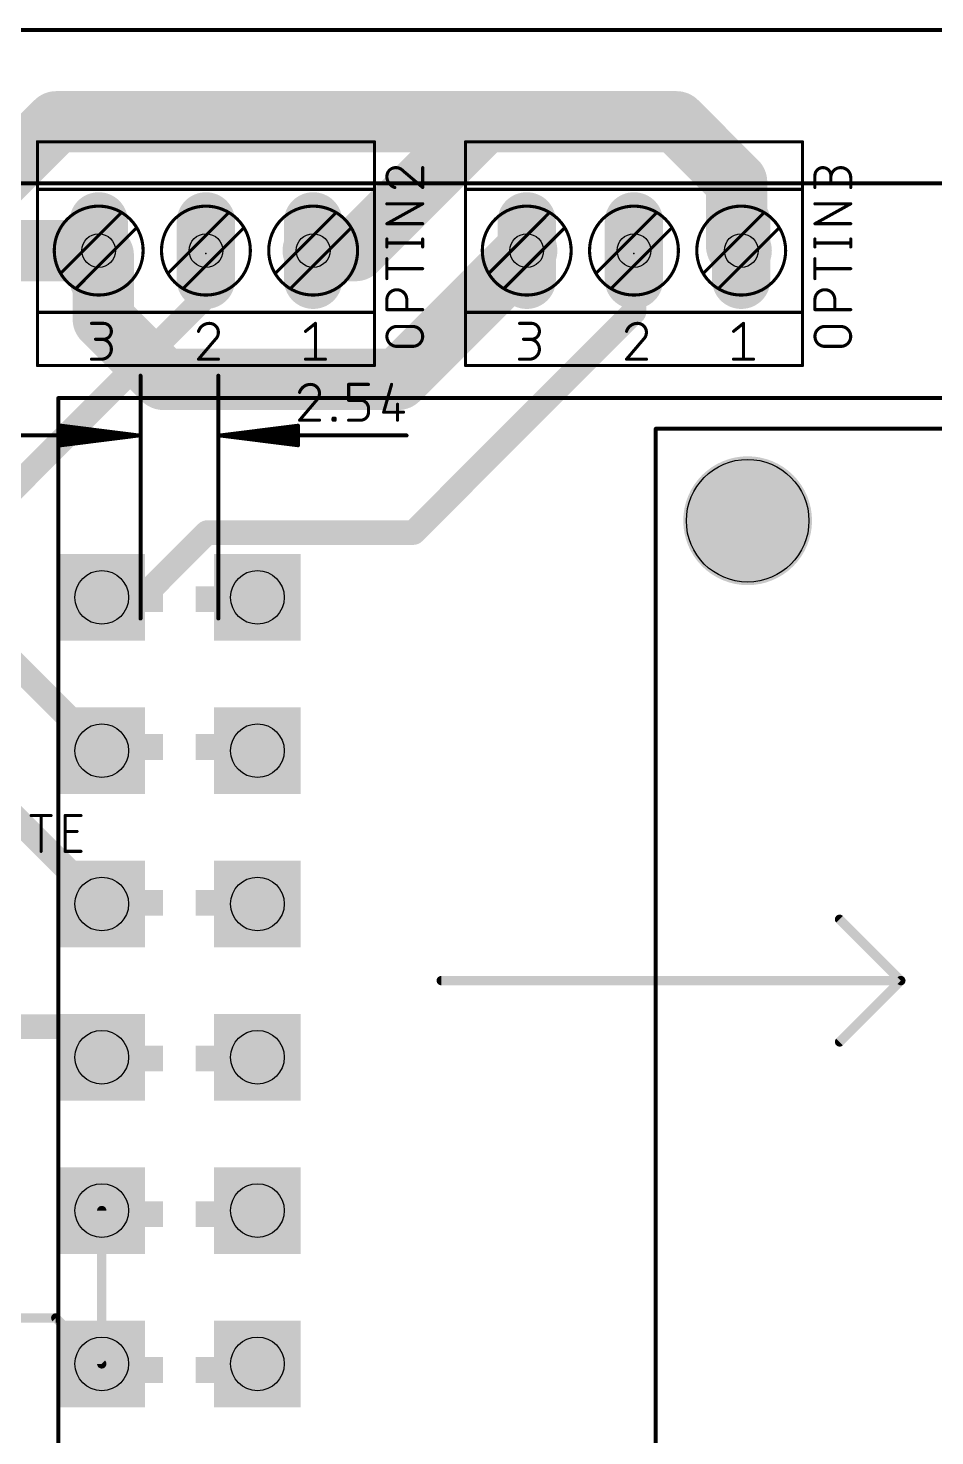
# Model space of a CAD drawing. Extents: x -13 to 157, y -166 to 8.
# Drawn here: x 14.52 to 44.11, y -45.85 to 0.07 of the extents above; entities that cross this region are included whole.
import ezdxf

# ---------------------------------------------------------------- set-up
doc = ezdxf.new("R2010")
doc.units = 0
for name, color, linetype in [('1', 12, 'CONTINUOUS'), ('16', 132, 'CONTINUOUS'), ('17', 110, 'CONTINUOUS'), ('20', 31, 'CONTINUOUS'), ('21', 253, 'CONTINUOUS'), ('23', 53, 'CONTINUOUS'), ('25', 253, 'CONTINUOUS'), ('29', 253, 'CONTINUOUS'), ('30', 253, 'CONTINUOUS'), ('32', 253, 'CONTINUOUS'), ('44', 253, 'CONTINUOUS'), ('51', 253, 'CONTINUOUS')]:
    doc.layers.add(name, color=color, linetype=linetype)

# ---------------------------------------------------------------- blocks, each defined once
blk = doc.blocks.new('LONGP100')
at = {"const_width": 1}
blk.add_lwpolyline([(-0.5, 0), (0.5, 0)], dxfattribs=at)
at = {"const_width": 0.5}
for points in [[(-0.5, 0.25, 1), (-0.5, -0.25)], [(0.5, -0.25, 1), (0.5, 0.25)]]:
    blk.add_lwpolyline(points, format="xyb", dxfattribs=at)
blk = doc.blocks.new('SQUAREP')
blk.add_solid([(-0.5, -0.5), (0.5, -0.5), (-0.5, 0.5), (0.5, 0.5)])
blk = doc.blocks.new('RECT')
blk.add_solid([(-0.5, -0.5), (0.5, -0.5), (-0.5, 0.5), (0.5, 0.5)])

msp = doc.modelspace()

# ---------------------------------------------------------------- linework, layer by layer
at = {"layer": '1'}
for points, const_width in [([(11.7953, -7.1898), (16.82, -7.1898)], 2), ([(16.82, -7.1898), (16.97, -7.3398)], 2), ([(16.97, -7.3398), (16.97, -9.4274)], 2), ([(26.59, -11.3898), (30.79, -7.1898)], 2), ([(34.29, -7.1898), (34.29, -9.1898)], 0.8), ([(16.97, -9.4274), (18.9324, -11.3898)], 2), ([(34.29, -9.1898), (27.0923, -16.3875)], 0.8), ([(18.9324, -11.3898), (26.59, -11.3898)], 2), ([(20.3561, -16.3875), (18.2436, -18.5)], 0.8), ([(27.0923, -16.3875), (20.3561, -16.3875)], 0.8), ([(18.2436, -18.5), (16.92, -18.5)], 0.8), ([(16.92, -28.5), (12.39, -23.97)], 0.8), ([(15.92, -32.5), (8.9798, -32.5)], 0.8), ([(15.92, -32.5), (16.92, -33.5)], 0.8), ([(16.92, -43.5), (16.92, -38.5)], 0.3048), ([(4, -42), (15.42, -42)], 0.3048), ([(15.42, -42), (16.92, -43.5)], 0.3048)]:
    msp.add_lwpolyline(points, dxfattribs=dict(at, const_width=const_width))
for points, const_width in [([(17.1736, -6.8362, 1), (16.4664, -7.5434)], 1), ([(17.47, -7.3398, 1), (16.47, -7.3398)], 1), ([(16.82, -7.6898, 1), (16.82, -6.6898)], 1), ([(31.1436, -7.5434, 1), (30.4364, -6.8362)], 1), ([(16.6164, -7.6934, 1), (17.3236, -6.9862)], 1), ([(34.49, -7.1898, 1), (34.09, -7.1898)], 0.4), ([(17.3236, -9.0739, 1), (16.6164, -9.781)], 1), ([(16.47, -9.4274, 1), (17.47, -9.4274)], 1), ([(34.09, -9.1898, 1), (34.49, -9.1898)], 0.4), ([(34.4314, -9.3312, 1), (34.1486, -9.0484)], 0.4), ([(18.9324, -10.8898, 1), (18.9324, -11.8898)], 1), ([(18.5788, -11.7434, 1), (19.2859, -11.0362)], 1), ([(26.2364, -11.0362, 1), (26.9436, -11.7434)], 1), ([(26.59, -11.8898, 1), (26.59, -10.8898)], 1), ([(20.3561, -16.1875, 1), (20.3561, -16.5875)], 0.4), ([(20.4976, -16.5289, 1), (20.2147, -16.2461)], 0.4), ([(26.9509, -16.2461, 1), (27.2337, -16.5289)], 0.4), ([(27.0923, -16.5875, 1), (27.0923, -16.1875)], 0.4), ([(16.92, -18.3, 1), (16.92, -18.7)], 0.4), ([(18.1022, -18.3586, 1), (18.3851, -18.6414)], 0.4), ([(18.2436, -18.7, 1), (18.2436, -18.3)], 0.4), ([(16.7786, -28.6414, 1), (17.0614, -28.3586)], 0.4), ([(16.0614, -32.3586, 1), (15.7786, -32.6414)], 0.4), ([(15.92, -32.7, 1), (15.92, -32.3)], 0.4), ([(16.7786, -33.6414, 1), (17.0614, -33.3586)], 0.4), ([(16.9962, -38.5, 1), (16.8438, -38.5)], 0.1524), ([(15.4739, -41.9461, 1), (15.3661, -42.0539)], 0.1524), ([(15.42, -42.0762, 1), (15.42, -41.9238)], 0.1524), ([(16.8438, -43.5, 1), (16.9962, -43.5)], 0.1524), ([(16.8661, -43.5539, 1), (16.9739, -43.4461)], 0.1524)]:
    msp.add_lwpolyline(points, format="xyb", dxfattribs=dict(at, const_width=const_width))
at = {"layer": '16'}
for points, const_width in [([(15.4324, -2.9898), (13.47, -4.9522)], 2), ([(29.4024, -2.9898), (15.4324, -2.9898)], 2), ([(29.4024, -2.9898), (25.2024, -7.1898)], 2), ([(35.6776, -2.9898), (29.4024, -2.9898)], 2), ([(37.64, -4.9522), (35.6776, -2.9898)], 2), ([(37.64, -7.0398), (37.64, -4.9522)], 2), ([(25.2024, -7.1898), (23.82, -7.1898)], 2), ([(37.79, -7.1898), (37.64, -7.0398)], 2), ([(20.32, -7.1898), (20.32, -8.68)], 0.8), ([(20.32, -8.68), (14, -15)], 0.8), ([(14, -20.58), (16.92, -23.5)], 0.8)]:
    msp.add_lwpolyline(points, dxfattribs=dict(at, const_width=const_width))
for points, const_width in [([(15.4324, -2.4898, 1), (15.4324, -3.4898)], 1), ([(15.7859, -3.3434, 1), (15.0788, -2.6362)], 1), ([(29.4024, -2.4898, 1), (29.4024, -3.4898)], 1), ([(29.7559, -3.3434, 1), (29.0488, -2.6362)], 1), ([(29.4024, -3.4898, 1), (29.4024, -2.4898)], 1), ([(36.0312, -2.6362, 1), (35.3241, -3.3434)], 1), ([(35.6776, -3.4898, 1), (35.6776, -2.4898)], 1), ([(38.14, -4.9522, 1), (37.14, -4.9522)], 1), ([(37.2864, -5.3057, 1), (37.9936, -4.5986)], 1), ([(23.82, -6.6898, 1), (23.82, -7.6898)], 1), ([(24.8488, -6.8362, 1), (25.5559, -7.5434)], 1), ([(25.2024, -7.6898, 1), (25.2024, -6.6898)], 1), ([(37.9936, -6.6862, 1), (37.2864, -7.3934)], 1), ([(37.4364, -7.5434, 1), (38.1436, -6.8362)], 1), ([(20.52, -7.1898, 1), (20.12, -7.1898)], 0.4), ([(37.14, -7.0398, 1), (38.14, -7.0398)], 1), ([(20.12, -8.68, 1), (20.52, -8.68)], 0.4), ([(20.4614, -8.8214, 1), (20.1786, -8.5386)], 0.4), ([(16.7786, -23.6414, 1), (17.0614, -23.3586)], 0.4)]:
    msp.add_lwpolyline(points, format="xyb", dxfattribs=dict(at, const_width=const_width))
at = {"layer": '20'}
msp.add_line((132, 0), (0, 0), dxfattribs=at)
msp.add_circle((38, -16), 2, dxfattribs=at)
at = {"layer": '21'}
for points, const_width in [([(25.82, -3.6398), (14.82, -3.6398)], 0.1016), ([(14.82, -3.9398), (14.82, -3.6398)], 0.1016), ([(25.82, -3.9398), (25.82, -3.6398)], 0.1016), ([(39.79, -3.6398), (28.79, -3.6398)], 0.1016), ([(28.79, -3.9398), (28.79, -3.6398)], 0.1016), ([(39.79, -3.9398), (39.79, -3.6398)], 0.1016), ([(14.82, -4.3788), (14.82, -3.9398)], 0.1016), ([(25.82, -4.3788), (25.82, -3.9398)], 0.1016), ([(28.79, -4.3788), (28.79, -3.9398)], 0.1016), ([(39.79, -4.3788), (39.79, -3.9398)], 0.1016), ([(14.82, -5.1905), (14.82, -4.3788)], 0.1016), ([(25.82, -5.1905), (25.82, -4.3788)], 0.1016), ([(28.79, -5.1905), (28.79, -4.3788)], 0.1016), ([(39.79, -5.1905), (39.79, -4.3788)], 0.1016), ([(14.82, -5.1905), (25.82, -5.1905)], 0.1016), ([(14.82, -5.6735), (14.82, -5.1905)], 0.1016), ([(25.82, -5.6735), (25.82, -5.1905)], 0.1016), ([(28.79, -5.1905), (39.79, -5.1905)], 0.1016), ([(28.79, -5.6735), (28.79, -5.1905)], 0.1016), ([(39.79, -5.6735), (39.79, -5.1905)], 0.1016), ([(14.82, -5.6735), (14.82, -8.7265)], 0.1016), ([(25.82, -5.6735), (25.82, -8.7265)], 0.1016), ([(28.79, -5.6735), (28.79, -8.7265)], 0.1016), ([(39.79, -5.6735), (39.79, -8.7265)], 0.1016), ([(15.614, -7.9008), (15.62, -7.8948)], 0.1016), ([(19.114, -7.9008), (19.12, -7.8948)], 0.1016), ([(22.614, -7.9008), (22.62, -7.8948)], 0.1016), ([(29.584, -7.9008), (29.59, -7.8948)], 0.1016), ([(33.084, -7.9008), (33.09, -7.8948)], 0.1016), ([(36.584, -7.9008), (36.59, -7.8948)], 0.1016), ([(14.82, -8.7265), (14.82, -9.2021)], 0.1016), ([(25.82, -9.2021), (25.82, -8.7265)], 0.1016), ([(28.79, -8.7265), (28.79, -9.2021)], 0.1016), ([(39.79, -9.2021), (39.79, -8.7265)], 0.1016), ([(25.82, -9.2021), (14.82, -9.2021)], 0.1016), ([(14.82, -10.9398), (14.82, -9.2021)], 0.1016), ([(25.82, -10.9398), (25.82, -9.2021)], 0.1016), ([(39.79, -9.2021), (28.79, -9.2021)], 0.1016), ([(28.79, -10.9398), (28.79, -9.2021)], 0.1016), ([(39.79, -10.9398), (39.79, -9.2021)], 0.1016), ([(16.5851, -9.5631), (16.9746, -9.5631)], 0.1016), ([(23.5701, -9.8227), (23.8946, -9.5631)], 0.1016), ([(23.8946, -9.5631), (23.8946, -10.7315)], 0.1016), ([(30.5551, -9.5631), (30.9446, -9.5631)], 0.1016), ([(37.5401, -9.8227), (37.8646, -9.5631)], 0.1016), ([(37.8646, -9.5631), (37.8646, -10.7315)], 0.1016), ([(16.9746, -10.0824), (16.7149, -10.0824)], 0.1016), ([(20.6293, -10.0824), (20.0776, -10.7315)], 0.1016), ([(30.9446, -10.0824), (30.6849, -10.0824)], 0.1016), ([(34.5993, -10.0824), (34.0476, -10.7315)], 0.1016), ([(25.82, -10.9398), (14.82, -10.9398)], 0.1016), ([(16.5851, -10.7315), (16.9096, -10.7315)], 0.1016), ([(20.0776, -10.7315), (20.7267, -10.7315)], 0.1016), ([(23.5701, -10.7315), (24.2192, -10.7315)], 0.1016), ([(39.79, -10.9398), (28.79, -10.9398)], 0.1016), ([(30.5551, -10.7315), (30.8796, -10.7315)], 0.1016), ([(34.0476, -10.7315), (34.6967, -10.7315)], 0.1016), ([(37.5401, -10.7315), (38.1892, -10.7315)], 0.1016), ([(18.186, -19.189), (18.186, -11.27)], 0.13), ([(20.726, -19.189), (20.726, -11.27)], 0.13), ([(15.5, -12), (15.5, -52.032)], 0.127), ([(15.5, -12), (91.5, -12)], 0.127), ([(24.977, -12.0726), (24.977, -11.5533)], 0.1016), ([(24.977, -11.5533), (25.6261, -11.5533)], 0.1016), ([(26.3796, -11.5533), (26.12, -12.4621)], 0.1016), ([(23.9285, -12.0726), (23.3768, -12.7217)], 0.1016), ([(25.3665, -12.0726), (24.977, -12.0726)], 0.1016), ([(25.6261, -12.4621), (25.6261, -12.3322)], 0.1016), ([(26.5744, -12.2024), (26.5744, -12.7217)], 0.1016), ([(18.121, -13.22), (15.586, -12.9008)], 0.13), ([(15.586, -12.9008), (15.586, -13.5392)], 0.13), ([(20.791, -13.22), (23.326, -12.9008)], 0.13), ([(23.326, -12.9008), (23.326, -13.5392)], 0.13), ([(23.3768, -12.7217), (24.0259, -12.7217)], 0.1016), ([(24.469, -12.7217), (24.469, -12.6568)], 0.1016), ([(24.469, -12.6568), (24.5339, -12.6568)], 0.1016), ([(24.5339, -12.7217), (24.469, -12.7217)], 0.1016), ([(24.5339, -12.6568), (24.5339, -12.7217)], 0.1016), ([(24.977, -12.7217), (25.3665, -12.7217)], 0.1016), ([(26.12, -12.4621), (26.7691, -12.4621)], 0.1016), ([(18.121, -13.22), (12.986, -13.22)], 0.13), ([(18.121, -13.22), (15.586, -12.96)], 0.13), ([(18.121, -13.22), (15.586, -13.09)], 0.13), ([(15.586, -13.5392), (18.121, -13.22)], 0.13), ([(15.586, -13.35), (18.121, -13.22)], 0.13), ([(15.586, -13.48), (18.121, -13.22)], 0.13), ([(20.791, -13.22), (23.326, -12.96)], 0.13), ([(20.791, -13.22), (23.326, -13.09)], 0.13), ([(20.791, -13.22), (26.8696, -13.22)], 0.13), ([(23.326, -13.5392), (20.791, -13.22)], 0.13), ([(23.326, -13.35), (20.791, -13.22)], 0.13), ([(23.326, -13.48), (20.791, -13.22)], 0.13), ([(35, -13), (83, -13)], 0.127), ([(35, -51), (35, -13)], 0.127)]:
    msp.add_lwpolyline(points, dxfattribs=dict(at, const_width=const_width))
for points, const_width in [([(14.82, -3.6144, 1), (14.82, -3.6652)], 0.0508), ([(14.8454, -3.6398, 1), (14.7946, -3.6398)], 0.0508), ([(25.8454, -3.6398, 1), (25.7946, -3.6398)], 0.0508), ([(25.82, -3.6652, 1), (25.82, -3.6144)], 0.0508), ([(28.79, -3.6144, 1), (28.79, -3.6652)], 0.0508), ([(28.8154, -3.6398, 1), (28.7646, -3.6398)], 0.0508), ([(39.8154, -3.6398, 1), (39.7646, -3.6398)], 0.0508), ([(39.79, -3.6652, 1), (39.79, -3.6144)], 0.0508), ([(14.8454, -3.9398, 1), (14.7946, -3.9398)], 0.0508), ([(14.7946, -3.9398, 1), (14.8454, -3.9398)], 0.0508), ([(25.8454, -3.9398, 1), (25.7946, -3.9398)], 0.0508), ([(25.7946, -3.9398, 1), (25.8454, -3.9398)], 0.0508), ([(28.8154, -3.9398, 1), (28.7646, -3.9398)], 0.0508), ([(28.7646, -3.9398, 1), (28.8154, -3.9398)], 0.0508), ([(39.8154, -3.9398, 1), (39.7646, -3.9398)], 0.0508), ([(39.7646, -3.9398, 1), (39.8154, -3.9398)], 0.0508), ([(14.8454, -4.3788, 1), (14.7946, -4.3788)], 0.0508), ([(14.7946, -4.3788, 1), (14.8454, -4.3788)], 0.0508), ([(25.8454, -4.3788, 1), (25.7946, -4.3788)], 0.0508), ([(25.7946, -4.3788, 1), (25.8454, -4.3788)], 0.0508), ([(28.8154, -4.3788, 1), (28.7646, -4.3788)], 0.0508), ([(28.7646, -4.3788, 1), (28.8154, -4.3788)], 0.0508), ([(39.8154, -4.3788, 1), (39.7646, -4.3788)], 0.0508), ([(39.7646, -4.3788, 1), (39.8154, -4.3788)], 0.0508), ([(14.82, -5.1651, 1), (14.82, -5.2159)], 0.0508), ([(14.8454, -5.1905, 1), (14.7946, -5.1905)], 0.0508), ([(14.7946, -5.1905, 1), (14.8454, -5.1905)], 0.0508), ([(25.8454, -5.1905, 1), (25.7946, -5.1905)], 0.0508), ([(25.7946, -5.1905, 1), (25.8454, -5.1905)], 0.0508), ([(25.82, -5.2159, 1), (25.82, -5.1651)], 0.0508), ([(28.79, -5.1651, 1), (28.79, -5.2159)], 0.0508), ([(28.8154, -5.1905, 1), (28.7646, -5.1905)], 0.0508), ([(28.7646, -5.1905, 1), (28.8154, -5.1905)], 0.0508), ([(39.8154, -5.1905, 1), (39.7646, -5.1905)], 0.0508), ([(39.7646, -5.1905, 1), (39.8154, -5.1905)], 0.0508), ([(39.79, -5.2159, 1), (39.79, -5.1651)], 0.0508), ([(14.8454, -5.6735, 1), (14.7946, -5.6735)], 0.0508), ([(14.7946, -5.6735, 1), (14.8454, -5.6735)], 0.0508), ([(16.82, -8.6398, 1), (16.82, -5.7398, 1), (16.82, -8.6398)], 0.1016), ([(20.32, -8.6398, 1), (20.32, -5.7398, 1), (20.32, -8.6398)], 0.1016), ([(23.82, -8.6398, 1), (23.82, -5.7398, 1), (23.82, -8.6398)], 0.1016), ([(25.8454, -5.6735, 1), (25.7946, -5.6735)], 0.0508), ([(25.7946, -5.6735, 1), (25.8454, -5.6735)], 0.0508), ([(28.8154, -5.6735, 1), (28.7646, -5.6735)], 0.0508), ([(28.7646, -5.6735, 1), (28.8154, -5.6735)], 0.0508), ([(30.79, -8.6398, 1), (30.79, -5.7398, 1), (30.79, -8.6398)], 0.1016), ([(34.29, -8.6398, 1), (34.29, -5.7398, 1), (34.29, -8.6398)], 0.1016), ([(37.79, -8.6398, 1), (37.79, -5.7398, 1), (37.79, -8.6398)], 0.1016), ([(39.8154, -5.6735, 1), (39.7646, -5.6735)], 0.0508), ([(39.7646, -5.6735, 1), (39.8154, -5.6735)], 0.0508), ([(15.596, -7.8828, 1), (15.632, -7.9188)], 0.0508), ([(15.638, -7.9128, 1), (15.602, -7.8768)], 0.0508), ([(19.096, -7.8828, 1), (19.132, -7.9188)], 0.0508), ([(19.138, -7.9128, 1), (19.102, -7.8768)], 0.0508), ([(22.596, -7.8828, 1), (22.632, -7.9188)], 0.0508), ([(22.638, -7.9128, 1), (22.602, -7.8768)], 0.0508), ([(29.566, -7.8828, 1), (29.602, -7.9188)], 0.0508), ([(29.608, -7.9128, 1), (29.572, -7.8768)], 0.0508), ([(33.066, -7.8828, 1), (33.102, -7.9188)], 0.0508), ([(33.108, -7.9128, 1), (33.072, -7.8768)], 0.0508), ([(36.566, -7.8828, 1), (36.602, -7.9188)], 0.0508), ([(36.608, -7.9128, 1), (36.572, -7.8768)], 0.0508), ([(14.8454, -8.7265, 1), (14.7946, -8.7265)], 0.0508), ([(14.7946, -8.7265, 1), (14.8454, -8.7265)], 0.0508), ([(25.8454, -8.7265, 1), (25.7946, -8.7265)], 0.0508), ([(25.7946, -8.7265, 1), (25.8454, -8.7265)], 0.0508), ([(28.8154, -8.7265, 1), (28.7646, -8.7265)], 0.0508), ([(28.7646, -8.7265, 1), (28.8154, -8.7265)], 0.0508), ([(39.8154, -8.7265, 1), (39.7646, -8.7265)], 0.0508), ([(39.7646, -8.7265, 1), (39.8154, -8.7265)], 0.0508), ([(14.82, -9.1767, 1), (14.82, -9.2275)], 0.0508), ([(14.8454, -9.2021, 1), (14.7946, -9.2021)], 0.0508), ([(14.7946, -9.2021, 1), (14.8454, -9.2021)], 0.0508), ([(25.8454, -9.2021, 1), (25.7946, -9.2021)], 0.0508), ([(25.7946, -9.2021, 1), (25.8454, -9.2021)], 0.0508), ([(25.82, -9.2275, 1), (25.82, -9.1767)], 0.0508), ([(28.79, -9.1767, 1), (28.79, -9.2275)], 0.0508), ([(28.8154, -9.2021, 1), (28.7646, -9.2021)], 0.0508), ([(28.7646, -9.2021, 1), (28.8154, -9.2021)], 0.0508), ([(39.8154, -9.2021, 1), (39.7646, -9.2021)], 0.0508), ([(39.7646, -9.2021, 1), (39.8154, -9.2021)], 0.0508), ([(39.79, -9.2275, 1), (39.79, -9.1767)], 0.0508), ([(16.5851, -9.5377, 1), (16.5851, -9.5885)], 0.0508), ([(16.9746, -10.0824, 1), (16.9746, -9.5631)], 0.1016), ([(16.9746, -9.5377, 1), (16.9746, -9.5885)], 0.0508), ([(16.9746, -9.5885, 1), (16.9746, -9.5377)], 0.0508), ([(20.4346, -9.5631, 0.3252), (20.0776, -9.8227)], 0.1016), ([(20.7267, -9.8552, 0.4142), (20.4346, -9.5631)], 0.1016), ([(20.4346, -9.5377, 1), (20.4346, -9.5885)], 0.0508), ([(20.4346, -9.5885, 1), (20.4346, -9.5377)], 0.0508), ([(23.92, -9.5631, 1), (23.8692, -9.5631)], 0.0508), ([(23.9105, -9.5829, 1), (23.8788, -9.5433)], 0.0508), ([(30.5551, -9.5377, 1), (30.5551, -9.5885)], 0.0508), ([(30.9446, -10.0824, 1), (30.9446, -9.5631)], 0.1016), ([(30.9446, -9.5377, 1), (30.9446, -9.5885)], 0.0508), ([(30.9446, -9.5885, 1), (30.9446, -9.5377)], 0.0508), ([(34.4046, -9.5631, 0.3252), (34.0476, -9.8227)], 0.1016), ([(34.6967, -9.8552, 0.4142), (34.4046, -9.5631)], 0.1016), ([(34.4046, -9.5377, 1), (34.4046, -9.5885)], 0.0508), ([(34.4046, -9.5885, 1), (34.4046, -9.5377)], 0.0508), ([(37.89, -9.5631, 1), (37.8392, -9.5631)], 0.0508), ([(37.8805, -9.5829, 1), (37.8488, -9.5433)], 0.0508), ([(16.7149, -10.057, 1), (16.7149, -10.1078)], 0.0508), ([(16.9096, -10.7315, 1), (16.9096, -10.0824)], 0.1016), ([(16.9096, -10.057, 1), (16.9096, -10.1078)], 0.0508), ([(16.9746, -10.057, 1), (16.9746, -10.1078)], 0.0508), ([(16.9746, -10.1078, 1), (16.9746, -10.057)], 0.0508), ([(20.0534, -9.8149, 1), (20.1018, -9.8306)], 0.0508), ([(20.6293, -10.0824, 0.2053), (20.7267, -9.8552)], 0.1016), ([(20.6118, -10.064, 1), (20.6469, -10.1008)], 0.0508), ([(20.6487, -10.0988, 1), (20.61, -10.0659)], 0.0508), ([(20.7521, -9.8552, 1), (20.7013, -9.8552)], 0.0508), ([(20.7013, -9.8552, 1), (20.7521, -9.8552)], 0.0508), ([(23.5542, -9.8029, 1), (23.586, -9.8426)], 0.0508), ([(30.6849, -10.057, 1), (30.6849, -10.1078)], 0.0508), ([(30.8796, -10.7315, 1), (30.8796, -10.0824)], 0.1016), ([(30.8796, -10.057, 1), (30.8796, -10.1078)], 0.0508), ([(30.9446, -10.057, 1), (30.9446, -10.1078)], 0.0508), ([(30.9446, -10.1078, 1), (30.9446, -10.057)], 0.0508), ([(34.0234, -9.8149, 1), (34.0718, -9.8306)], 0.0508), ([(34.5993, -10.0824, 0.2053), (34.6967, -9.8552)], 0.1016), ([(34.5818, -10.064, 1), (34.6169, -10.1008)], 0.0508), ([(34.6187, -10.0988, 1), (34.58, -10.0659)], 0.0508), ([(34.7221, -9.8552, 1), (34.6713, -9.8552)], 0.0508), ([(34.6713, -9.8552, 1), (34.7221, -9.8552)], 0.0508), ([(37.5242, -9.8029, 1), (37.556, -9.8426)], 0.0508), ([(14.82, -10.9144, 1), (14.82, -10.9652)], 0.0508), ([(14.7946, -10.9398, 1), (14.8454, -10.9398)], 0.0508), ([(16.5851, -10.7061, 1), (16.5851, -10.7569)], 0.0508), ([(16.9096, -10.7061, 1), (16.9096, -10.7569)], 0.0508), ([(16.9096, -10.7569, 1), (16.9096, -10.7061)], 0.0508), ([(20.0582, -10.715, 1), (20.0969, -10.748)], 0.0508), ([(20.0776, -10.7061, 1), (20.0776, -10.7569)], 0.0508), ([(20.7267, -10.7569, 1), (20.7267, -10.7061)], 0.0508), ([(23.5701, -10.7061, 1), (23.5701, -10.7569)], 0.0508), ([(23.8692, -10.7315, 1), (23.92, -10.7315)], 0.0508), ([(24.2192, -10.7569, 1), (24.2192, -10.7061)], 0.0508), ([(25.7946, -10.9398, 1), (25.8454, -10.9398)], 0.0508), ([(25.82, -10.9652, 1), (25.82, -10.9144)], 0.0508), ([(28.79, -10.9144, 1), (28.79, -10.9652)], 0.0508), ([(28.7646, -10.9398, 1), (28.8154, -10.9398)], 0.0508), ([(30.5551, -10.7061, 1), (30.5551, -10.7569)], 0.0508), ([(30.8796, -10.7061, 1), (30.8796, -10.7569)], 0.0508), ([(30.8796, -10.7569, 1), (30.8796, -10.7061)], 0.0508), ([(34.0282, -10.715, 1), (34.0669, -10.748)], 0.0508), ([(34.0476, -10.7061, 1), (34.0476, -10.7569)], 0.0508), ([(34.6967, -10.7569, 1), (34.6967, -10.7061)], 0.0508), ([(37.5401, -10.7061, 1), (37.5401, -10.7569)], 0.0508), ([(37.8392, -10.7315, 1), (37.89, -10.7315)], 0.0508), ([(38.1892, -10.7569, 1), (38.1892, -10.7061)], 0.0508), ([(39.7646, -10.9398, 1), (39.8154, -10.9398)], 0.0508), ([(39.79, -10.9652, 1), (39.79, -10.9144)], 0.0508), ([(18.2185, -11.27, 1), (18.1535, -11.27)], 0.065), ([(20.7585, -11.27, 1), (20.6935, -11.27)], 0.065), ([(15.5318, -12, 1), (15.4682, -12)], 0.0635), ([(15.5, -11.9682, 1), (15.5, -12.0318)], 0.0635), ([(23.7338, -11.5533, 0.3252), (23.3768, -11.8129)], 0.1016), ([(23.3526, -11.8051, 1), (23.401, -11.8208)], 0.0508), ([(24.0259, -11.8454, 0.4142), (23.7338, -11.5533)], 0.1016), ([(23.7338, -11.5279, 1), (23.7338, -11.5787)], 0.0508), ([(23.7338, -11.5787, 1), (23.7338, -11.5279)], 0.0508), ([(23.9285, -12.0726, 0.2053), (24.0259, -11.8454)], 0.1016), ([(24.0513, -11.8454, 1), (24.0005, -11.8454)], 0.0508), ([(24.0005, -11.8454, 1), (24.0513, -11.8454)], 0.0508), ([(25.0024, -11.5533, 1), (24.9516, -11.5533)], 0.0508), ([(24.977, -11.5279, 1), (24.977, -11.5787)], 0.0508), ([(25.6261, -11.5787, 1), (25.6261, -11.5279)], 0.0508), ([(26.4041, -11.5603, 1), (26.3552, -11.5463)], 0.0508), ([(23.911, -12.0542, 1), (23.9461, -12.091)], 0.0508), ([(23.9479, -12.089, 1), (23.9092, -12.0561)], 0.0508), ([(24.977, -12.0472, 1), (24.977, -12.098)], 0.0508), ([(24.9516, -12.0726, 1), (25.0024, -12.0726)], 0.0508), ([(25.6261, -12.3322, 0.4142), (25.3665, -12.0726)], 0.1016), ([(25.3665, -12.0472, 1), (25.3665, -12.098)], 0.0508), ([(25.3665, -12.098, 1), (25.3665, -12.0472)], 0.0508), ([(25.6515, -12.3322, 1), (25.6007, -12.3322)], 0.0508), ([(25.6007, -12.3322, 1), (25.6515, -12.3322)], 0.0508), ([(26.5998, -12.2024, 1), (26.549, -12.2024)], 0.0508), ([(15.5901, -12.8685, 1), (15.5819, -12.933)], 0.065), ([(15.6185, -12.9008, 1), (15.5535, -12.9008)], 0.065), ([(23.3585, -12.9008, 1), (23.2935, -12.9008)], 0.065), ([(23.3301, -12.933, 1), (23.3219, -12.8685)], 0.065), ([(23.3574, -12.7052, 1), (23.3962, -12.7382)], 0.0508), ([(23.3768, -12.6963, 1), (23.3768, -12.7471)], 0.0508), ([(24.0259, -12.7471, 1), (24.0259, -12.6963)], 0.0508), ([(24.4944, -12.6568, 1), (24.4436, -12.6568)], 0.0508), ([(24.469, -12.6314, 1), (24.469, -12.6822)], 0.0508), ([(24.469, -12.6963, 1), (24.469, -12.7471)], 0.0508), ([(24.4436, -12.7217, 1), (24.4944, -12.7217)], 0.0508), ([(24.5593, -12.6568, 1), (24.5085, -12.6568)], 0.0508), ([(24.5085, -12.7217, 1), (24.5593, -12.7217)], 0.0508), ([(24.5339, -12.6822, 1), (24.5339, -12.6314)], 0.0508), ([(24.5339, -12.7471, 1), (24.5339, -12.6963)], 0.0508), ([(24.977, -12.6963, 1), (24.977, -12.7471)], 0.0508), ([(25.3665, -12.7217, 0.4142), (25.6261, -12.4621)], 0.1016), ([(25.3665, -12.6963, 1), (25.3665, -12.7471)], 0.0508), ([(25.3665, -12.7471, 1), (25.3665, -12.6963)], 0.0508), ([(25.6515, -12.4621, 1), (25.6007, -12.4621)], 0.0508), ([(25.6007, -12.4621, 1), (25.6515, -12.4621)], 0.0508), ([(26.12, -12.4367, 1), (26.12, -12.4875)], 0.0508), ([(26.0956, -12.4551, 1), (26.1444, -12.469)], 0.0508), ([(26.549, -12.7217, 1), (26.5998, -12.7217)], 0.0508), ([(26.7691, -12.4875, 1), (26.7691, -12.4367)], 0.0508), ([(15.5893, -12.9277, 1), (15.5827, -12.9923)], 0.065), ([(15.5877, -13.0575, 1), (15.5843, -13.1225)], 0.065), ([(15.5843, -13.3175, 1), (15.5877, -13.3825)], 0.065), ([(18.1251, -13.2522, 1), (18.1169, -13.1878)], 0.065), ([(18.1169, -13.2522, 1), (18.1251, -13.1878)], 0.065), ([(18.1243, -13.2523, 1), (18.1177, -13.1877)], 0.065), ([(18.1177, -13.2523, 1), (18.1243, -13.1877)], 0.065), ([(18.1193, -13.2525, 1), (18.1227, -13.1875)], 0.065), ([(18.1227, -13.2525, 1), (18.1193, -13.1875)], 0.065), ([(18.121, -13.2525, 1), (18.121, -13.1875)], 0.065), ([(20.791, -13.1875, 1), (20.791, -13.2525)], 0.065), ([(20.7951, -13.1878, 1), (20.7869, -13.2522)], 0.065), ([(20.7893, -13.1875, 1), (20.7927, -13.2525)], 0.065), ([(20.7927, -13.1875, 1), (20.7893, -13.2525)], 0.065), ([(20.7943, -13.1877, 1), (20.7877, -13.2523)], 0.065), ([(20.7877, -13.1877, 1), (20.7943, -13.2523)], 0.065), ([(20.7869, -13.1878, 1), (20.7951, -13.2522)], 0.065), ([(23.3293, -12.9923, 1), (23.3227, -12.9277)], 0.065), ([(23.3277, -13.1225, 1), (23.3243, -13.0575)], 0.065), ([(23.3243, -13.3825, 1), (23.3277, -13.3175)], 0.065), ([(26.8696, -13.2525, 1), (26.8696, -13.1875)], 0.065), ([(35, -12.9682, 1), (35, -13.0318)], 0.0635), ([(35.0318, -13, 1), (34.9682, -13)], 0.0635), ([(15.5827, -13.4477, 1), (15.5893, -13.5123)], 0.065), ([(15.5819, -13.507, 1), (15.5901, -13.5715)], 0.065), ([(15.5535, -13.5392, 1), (15.6185, -13.5392)], 0.065), ([(23.2935, -13.5392, 1), (23.3585, -13.5392)], 0.065), ([(23.3219, -13.5715, 1), (23.3301, -13.507)], 0.065), ([(23.3227, -13.5123, 1), (23.3293, -13.4477)], 0.065), ([(18.1535, -19.189, 1), (18.2185, -19.189)], 0.065), ([(20.6935, -19.189, 1), (20.7585, -19.189)], 0.065)]:
    msp.add_lwpolyline(points, format="xyb", dxfattribs=dict(at, const_width=const_width))
at = {"layer": '23'}
for p in [(20.32, -7.2898), (34.29, -7.2898), (35, -13)]:
    msp.add_point(p, dxfattribs=at)
at = {"layer": '25'}
for points, const_width in [([(26.5179, -4.4831, 0.4142), (26.2258, -4.7752)], 0.1016), ([(26.7451, -4.5805, 0.2053), (26.5179, -4.4831)], 0.1016), ([(26.5179, -4.4577, 1), (26.5179, -4.5085)], 0.0508), ([(26.5179, -4.5085, 1), (26.5179, -4.4577)], 0.0508), ([(26.7615, -4.5611, 1), (26.7286, -4.5998)], 0.0508), ([(26.7267, -4.598, 1), (26.7635, -4.5629)], 0.0508), ([(27.4196, -4.4831, 1), (27.3688, -4.4831)], 0.0508), ([(40.7151, -4.7427, 1), (40.1958, -4.7427)], 0.1016), ([(41.3642, -4.8077, 1), (40.7151, -4.8077)], 0.1016), ([(26.2258, -4.7752, 0.3252), (26.4854, -5.1322)], 0.1016), ([(26.2512, -4.7752, 1), (26.2004, -4.7752)], 0.0508), ([(26.2004, -4.7752, 1), (26.2512, -4.7752)], 0.0508), ([(40.2212, -4.7427, 1), (40.1704, -4.7427)], 0.0508), ([(40.1704, -4.7427, 1), (40.2212, -4.7427)], 0.0508), ([(40.7405, -4.7427, 1), (40.6897, -4.7427)], 0.0508), ([(40.6897, -4.7427, 1), (40.7405, -4.7427)], 0.0508), ([(40.6897, -4.8077, 1), (40.7405, -4.8077)], 0.0508), ([(40.6897, -5.0024, 1), (40.7405, -5.0024)], 0.0508), ([(41.3896, -4.8077, 1), (41.3388, -4.8077)], 0.0508), ([(41.3388, -4.8077, 1), (41.3896, -4.8077)], 0.0508), ([(26.4776, -5.1564, 1), (26.4933, -5.108)], 0.0508), ([(27.3688, -5.1322, 1), (27.4196, -5.1322)], 0.0508), ([(27.3777, -5.1516, 1), (27.4107, -5.1129)], 0.0508), ([(40.1704, -5.1322, 1), (40.2212, -5.1322)], 0.0508), ([(41.3388, -5.1322, 1), (41.3896, -5.1322)], 0.0508), ([(26.2258, -5.6388, 1), (26.2258, -5.6896)], 0.0508), ([(27.4065, -5.6864, 1), (27.3819, -5.642)], 0.0508), ([(27.3942, -5.6896, 1), (27.3942, -5.6388)], 0.0508), ([(40.1958, -5.6388, 1), (40.1958, -5.6896)], 0.0508), ([(41.3765, -5.6864, 1), (41.3519, -5.642)], 0.0508), ([(41.3642, -5.6896, 1), (41.3642, -5.6388)], 0.0508), ([(26.2258, -6.2879, 1), (26.2258, -6.3387)], 0.0508), ([(26.2135, -6.2911, 1), (26.2381, -6.3355)], 0.0508), ([(27.3942, -6.3387, 1), (27.3942, -6.2879)], 0.0508), ([(40.1958, -6.2879, 1), (40.1958, -6.3387)], 0.0508), ([(40.1835, -6.2911, 1), (40.2081, -6.3355)], 0.0508), ([(41.3642, -6.3387, 1), (41.3642, -6.2879)], 0.0508), ([(26.2512, -6.8114, 1), (26.2004, -6.8114)], 0.0508), ([(27.4196, -6.8114, 1), (27.3688, -6.8114)], 0.0508), ([(40.2212, -6.8114, 1), (40.1704, -6.8114)], 0.0508), ([(41.3896, -6.8114, 1), (41.3388, -6.8114)], 0.0508), ([(26.2258, -6.9158, 1), (26.2258, -6.9667)], 0.0508), ([(26.2004, -7.0711, 1), (26.2512, -7.0711)], 0.0508), ([(27.3688, -7.0711, 1), (27.4196, -7.0711)], 0.0508), ([(27.3942, -6.9667, 1), (27.3942, -6.9158)], 0.0508), ([(40.1958, -6.9158, 1), (40.1958, -6.9667)], 0.0508), ([(40.1704, -7.0711, 1), (40.2212, -7.0711)], 0.0508), ([(41.3388, -7.0711, 1), (41.3896, -7.0711)], 0.0508), ([(41.3642, -6.9667, 1), (41.3642, -6.9158)], 0.0508), ([(26.2512, -7.4549, 1), (26.2004, -7.4549)], 0.0508), ([(26.2258, -7.7541, 1), (26.2258, -7.8049)], 0.0508), ([(27.3942, -7.8049, 1), (27.3942, -7.7541)], 0.0508), ([(40.2212, -7.4549, 1), (40.1704, -7.4549)], 0.0508), ([(40.1958, -7.7541, 1), (40.1958, -7.8049)], 0.0508), ([(41.3642, -7.8049, 1), (41.3642, -7.7541)], 0.0508), ([(26.2004, -8.104, 1), (26.2512, -8.104)], 0.0508), ([(40.1704, -8.104, 1), (40.2212, -8.104)], 0.0508), ([(26.8749, -8.7912, 1), (26.2258, -8.7912)], 0.1016), ([(40.8449, -8.7912, 1), (40.1958, -8.7912)], 0.1016), ([(26.2512, -8.7912, 1), (26.2004, -8.7912)], 0.0508), ([(26.2004, -8.7912, 1), (26.2512, -8.7912)], 0.0508), ([(26.2258, -9.0904, 1), (26.2258, -9.1412)], 0.0508), ([(26.2004, -9.1158, 1), (26.2512, -9.1158)], 0.0508), ([(26.9003, -8.7912, 1), (26.8495, -8.7912)], 0.0508), ([(26.8495, -8.7912, 1), (26.9003, -8.7912)], 0.0508), ([(26.8495, -9.1158, 1), (26.9003, -9.1158)], 0.0508), ([(27.3942, -9.1412, 1), (27.3942, -9.0904)], 0.0508), ([(40.2212, -8.7912, 1), (40.1704, -8.7912)], 0.0508), ([(40.1704, -8.7912, 1), (40.2212, -8.7912)], 0.0508), ([(40.1958, -9.0904, 1), (40.1958, -9.1412)], 0.0508), ([(40.1704, -9.1158, 1), (40.2212, -9.1158)], 0.0508), ([(40.8703, -8.7912, 1), (40.8195, -8.7912)], 0.0508), ([(40.8195, -8.7912, 1), (40.8703, -8.7912)], 0.0508), ([(40.8195, -9.1158, 1), (40.8703, -9.1158)], 0.0508), ([(41.3642, -9.1412, 1), (41.3642, -9.0904)], 0.0508), ([(26.5504, -9.6647, 1), (26.5504, -10.3138)], 0.1016), ([(26.5504, -9.6393, 1), (26.5504, -9.6901)], 0.0508), ([(26.5504, -9.6901, 1), (26.5504, -9.6393)], 0.0508), ([(27.0696, -10.3138, 1), (27.0696, -9.6647)], 0.1016), ([(27.0696, -9.6393, 1), (27.0696, -9.6901)], 0.0508), ([(27.0696, -9.6901, 1), (27.0696, -9.6393)], 0.0508), ([(40.5204, -9.6647, 1), (40.5204, -10.3138)], 0.1016), ([(40.5204, -9.6393, 1), (40.5204, -9.6901)], 0.0508), ([(40.5204, -9.6901, 1), (40.5204, -9.6393)], 0.0508), ([(41.0396, -10.3138, 1), (41.0396, -9.6647)], 0.1016), ([(41.0396, -9.6393, 1), (41.0396, -9.6901)], 0.0508), ([(41.0396, -9.6901, 1), (41.0396, -9.6393)], 0.0508), ([(26.5504, -10.2884, 1), (26.5504, -10.3392)], 0.0508), ([(26.5504, -10.3392, 1), (26.5504, -10.2884)], 0.0508), ([(27.0696, -10.2884, 1), (27.0696, -10.3392)], 0.0508), ([(27.0696, -10.3392, 1), (27.0696, -10.2884)], 0.0508), ([(40.5204, -10.2884, 1), (40.5204, -10.3392)], 0.0508), ([(40.5204, -10.3392, 1), (40.5204, -10.2884)], 0.0508), ([(41.0396, -10.2884, 1), (41.0396, -10.3392)], 0.0508), ([(41.0396, -10.3392, 1), (41.0396, -10.2884)], 0.0508), ([(14.6154, -25.5902, 1), (14.6154, -25.641)], 0.0508), ([(14.9654, -25.6156, 1), (14.9146, -25.6156)], 0.0508), ([(15.2645, -25.641, 1), (15.2645, -25.5902)], 0.0508), ([(15.748, -25.6156, 1), (15.6972, -25.6156)], 0.0508), ([(15.7226, -25.5902, 1), (15.7226, -25.641)], 0.0508), ([(16.2419, -25.641, 1), (16.2419, -25.5902)], 0.0508), ([(15.7226, -26.1095, 1), (15.7226, -26.1603)], 0.0508), ([(16.1121, -26.1603, 1), (16.1121, -26.1095)], 0.0508), ([(14.9146, -26.784, 1), (14.9654, -26.784)], 0.0508), ([(15.7226, -26.7586, 1), (15.7226, -26.8094)], 0.0508), ([(15.6972, -26.784, 1), (15.748, -26.784)], 0.0508), ([(16.2419, -26.8094, 1), (16.2419, -26.7586)], 0.0508), ([(41.0539, -28.9461, 1), (40.9461, -29.0539)], 0.1524), ([(28, -30.9238, 1), (28, -31.0762)], 0.1524), ([(43.0539, -31.0539, 1), (42.9461, -30.9461)], 0.1524), ([(42.9461, -31.0539, 1), (43.0539, -30.9461)], 0.1524), ([(43, -31.0762, 1), (43, -30.9238)], 0.1524), ([(40.9461, -32.9461, 1), (41.0539, -33.0539)], 0.1524)]:
    msp.add_lwpolyline(points, format="xyb", dxfattribs=dict(at, const_width=const_width))
for points, const_width in [([(26.7451, -4.5805), (27.3942, -5.1322)], 0.1016), ([(27.3942, -5.1322), (27.3942, -4.4831)], 0.1016), ([(40.1958, -5.1322), (40.1958, -4.7427)], 0.1016), ([(40.7151, -4.7427), (40.7151, -5.0024)], 0.1016), ([(41.3642, -5.1322), (41.3642, -4.8077)], 0.1016), ([(26.2258, -6.3133), (27.3942, -5.6642)], 0.1016), ([(27.3942, -5.6642), (26.2258, -5.6642)], 0.1016), ([(40.1958, -6.3133), (41.3642, -5.6642)], 0.1016), ([(41.3642, -5.6642), (40.1958, -5.6642)], 0.1016), ([(27.3942, -6.3133), (26.2258, -6.3133)], 0.1016), ([(41.3642, -6.3133), (40.1958, -6.3133)], 0.1016), ([(26.2258, -7.0711), (26.2258, -6.8114)], 0.1016), ([(27.3942, -7.0711), (27.3942, -6.8114)], 0.1016), ([(40.1958, -7.0711), (40.1958, -6.8114)], 0.1016), ([(41.3642, -7.0711), (41.3642, -6.8114)], 0.1016), ([(26.2258, -6.9413), (27.3942, -6.9413)], 0.1016), ([(40.1958, -6.9413), (41.3642, -6.9413)], 0.1016), ([(26.2258, -8.104), (26.2258, -7.4549)], 0.1016), ([(27.3942, -7.7795), (26.2258, -7.7795)], 0.1016), ([(40.1958, -8.104), (40.1958, -7.4549)], 0.1016), ([(41.3642, -7.7795), (40.1958, -7.7795)], 0.1016), ([(26.2258, -9.1158), (26.2258, -8.7912)], 0.1016), ([(27.3942, -9.1158), (26.2258, -9.1158)], 0.1016), ([(26.8749, -8.7912), (26.8749, -9.1158)], 0.1016), ([(40.1958, -9.1158), (40.1958, -8.7912)], 0.1016), ([(41.3642, -9.1158), (40.1958, -9.1158)], 0.1016), ([(40.8449, -8.7912), (40.8449, -9.1158)], 0.1016), ([(26.5504, -9.6647), (27.0696, -9.6647)], 0.1016), ([(40.5204, -9.6647), (41.0396, -9.6647)], 0.1016), ([(27.0696, -10.3138), (26.5504, -10.3138)], 0.1016), ([(41.0396, -10.3138), (40.5204, -10.3138)], 0.1016), ([(14.6154, -25.6156), (15.2645, -25.6156)], 0.1016), ([(14.94, -26.784), (14.94, -25.6156)], 0.1016), ([(15.7226, -26.784), (15.7226, -25.6156)], 0.1016), ([(15.7226, -25.6156), (16.2419, -25.6156)], 0.1016), ([(15.7226, -26.1349), (16.1121, -26.1349)], 0.1016), ([(16.2419, -26.784), (15.7226, -26.784)], 0.1016), ([(43, -31), (41, -29)], 0.3048), ([(28, -31), (43, -31)], 0.3048), ([(43, -31), (41, -33)], 0.3048)]:
    msp.add_lwpolyline(points, dxfattribs=dict(at, const_width=const_width))
at = {"layer": '29', "const_width": 2.1016}
msp.add_lwpolyline([(38, -17.0508, 1), (38, -14.9492, 1), (38, -17.0508)], format="xyb", dxfattribs=at)
at = {"layer": '30', "const_width": 2.1016}
msp.add_lwpolyline([(38, -17.0508, 1), (38, -14.9492, 1), (38, -17.0508)], format="xyb", dxfattribs=at)
at = {"layer": '44'}
for centre, radius in [((16.82, -7.1898), 0.55), ((20.32, -7.1898), 0.55), ((23.82, -7.1898), 0.55), ((30.79, -7.1898), 0.55), ((34.29, -7.1898), 0.55), ((37.79, -7.1898), 0.55), ((16.92, -18.5), 0.875), ((22, -18.5), 0.875), ((16.92, -23.5), 0.875), ((22, -23.5), 0.875), ((16.92, -28.5), 0.875), ((22, -28.5), 0.875), ((16.92, -33.5), 0.875), ((22, -33.5), 0.875), ((16.92, -38.5), 0.875), ((22, -38.5), 0.875), ((16.92, -43.5), 0.875), ((22, -43.5), 0.875)]:
    msp.add_circle(centre, radius, dxfattribs=at)
at = {"layer": '51'}
for points, const_width in [([(0, 0), (145.46, 0)], 0.13), ([(0, -5), (145.46, -5)], 0.13), ([(15.62, -7.8948), (17.531, -5.9838)], 0.1016), ([(19.12, -7.8948), (21.031, -5.9838)], 0.1016), ([(22.62, -7.8948), (24.531, -5.9838)], 0.1016), ([(29.59, -7.8948), (31.501, -5.9838)], 0.1016), ([(33.09, -7.8948), (35.001, -5.9838)], 0.1016), ([(36.59, -7.8948), (38.501, -5.9838)], 0.1016), ([(18.026, -6.4788), (16.109, -8.3958)], 0.1016), ([(21.526, -6.4788), (19.609, -8.3958)], 0.1016), ([(25.026, -6.4788), (23.109, -8.3958)], 0.1016), ([(31.996, -6.4788), (30.079, -8.3958)], 0.1016), ([(35.496, -6.4788), (33.579, -8.3958)], 0.1016), ([(38.996, -6.4788), (37.079, -8.3958)], 0.1016)]:
    msp.add_lwpolyline(points, dxfattribs=dict(at, const_width=const_width))
at = {"layer": '51', "const_width": 0.0508}
for points in [[(17.549, -6.0018, 1), (17.513, -5.9658)], [(21.049, -6.0018, 1), (21.013, -5.9658)], [(24.549, -6.0018, 1), (24.513, -5.9658)], [(31.519, -6.0018, 1), (31.483, -5.9658)], [(35.019, -6.0018, 1), (34.983, -5.9658)], [(38.519, -6.0018, 1), (38.483, -5.9658)], [(18.044, -6.4968, 1), (18.008, -6.4608)], [(21.544, -6.4968, 1), (21.508, -6.4608)], [(25.044, -6.4968, 1), (25.008, -6.4608)], [(32.014, -6.4968, 1), (31.978, -6.4608)], [(35.514, -6.4968, 1), (35.478, -6.4608)], [(39.014, -6.4968, 1), (38.978, -6.4608)], [(15.602, -7.8768, 1), (15.638, -7.9128)], [(19.102, -7.8768, 1), (19.138, -7.9128)], [(22.602, -7.8768, 1), (22.638, -7.9128)], [(29.572, -7.8768, 1), (29.608, -7.9128)], [(33.072, -7.8768, 1), (33.108, -7.9128)], [(36.572, -7.8768, 1), (36.608, -7.9128)], [(16.091, -8.3778, 1), (16.127, -8.4138)], [(19.591, -8.3778, 1), (19.627, -8.4138)], [(23.091, -8.3778, 1), (23.127, -8.4138)], [(30.061, -8.3778, 1), (30.097, -8.4138)], [(33.561, -8.3778, 1), (33.597, -8.4138)], [(37.061, -8.3778, 1), (37.097, -8.4138)]]:
    msp.add_lwpolyline(points, format="xyb", dxfattribs=at)

# ---------------------------------------------------------------- block references
at = {"layer": '16', "xscale": 0.762, "yscale": 0.635, "rotation": 180}
for p in [(18.44, -18.554), (20.472, -18.554), (18.44, -23.38), (20.472, -23.38), (18.44, -28.46), (20.472, -28.46), (18.44, -33.54), (20.472, -33.54), (18.44, -38.62), (20.472, -38.62), (18.44, -43.7), (20.472, -43.7)]:
    msp.add_blockref('RECT', p, dxfattribs=at)
at = {"layer": '17'}
for name, p, xscale, yscale, rotation in [('LONGP100', (16.82, -7.1898), 1.7, 1.7, 270), ('LONGP100', (16.82, -7.1898), 1.7, 1.7, 270), ('LONGP100', (20.32, -7.1898), 1.7, 1.7, 270), ('LONGP100', (20.32, -7.1898), 1.7, 1.7, 270), ('LONGP100', (23.82, -7.1898), 1.7, 1.7, 270), ('LONGP100', (23.82, -7.1898), 1.7, 1.7, 270), ('LONGP100', (30.79, -7.1898), 1.7, 1.7, 270), ('LONGP100', (30.79, -7.1898), 1.7, 1.7, 270), ('LONGP100', (34.29, -7.1898), 1.7, 1.7, 270), ('LONGP100', (34.29, -7.1898), 1.7, 1.7, 270), ('LONGP100', (37.79, -7.1898), 1.7, 1.7, 270), ('LONGP100', (37.79, -7.1898), 1.7, 1.7, 270), ('SQUAREP', (16.92, -18.5), 2.625, 2.625, 90), ('SQUAREP', (16.92, -18.5), 2.625, 2.625, 90), ('SQUAREP', (22, -18.5), 2.625, 2.625, 90), ('SQUAREP', (22, -18.5), 2.625, 2.625, 90), ('SQUAREP', (16.92, -23.5), 2.625, 2.625, 90), ('SQUAREP', (16.92, -23.5), 2.625, 2.625, 90), ('SQUAREP', (22, -23.5), 2.625, 2.625, 90), ('SQUAREP', (22, -23.5), 2.625, 2.625, 90), ('SQUAREP', (16.92, -28.5), 2.625, 2.625, 90), ('SQUAREP', (16.92, -28.5), 2.625, 2.625, 90), ('SQUAREP', (22, -28.5), 2.625, 2.625, 90), ('SQUAREP', (22, -28.5), 2.625, 2.625, 90), ('SQUAREP', (16.92, -33.5), 2.625, 2.625, 90), ('SQUAREP', (16.92, -33.5), 2.625, 2.625, 90), ('SQUAREP', (22, -33.5), 2.625, 2.625, 90), ('SQUAREP', (22, -33.5), 2.625, 2.625, 90), ('SQUAREP', (16.92, -38.5), 2.625, 2.625, 90), ('SQUAREP', (16.92, -38.5), 2.625, 2.625, 90), ('SQUAREP', (22, -38.5), 2.625, 2.625, 90), ('SQUAREP', (22, -38.5), 2.625, 2.625, 90), ('SQUAREP', (16.92, -43.5), 2.625, 2.625, 90), ('SQUAREP', (16.92, -43.5), 2.625, 2.625, 90), ('SQUAREP', (22, -43.5), 2.625, 2.625, 90), ('SQUAREP', (22, -43.5), 2.625, 2.625, 90)]:
    msp.add_blockref(name, p, dxfattribs=dict(at, xscale=xscale, yscale=yscale, rotation=rotation))
at = {"layer": '29'}
for name, p, xscale, yscale, rotation in [('LONGP100', (16.82, -7.1898), 1.9032, 1.9032, 270), ('LONGP100', (20.32, -7.1898), 1.9032, 1.9032, 270), ('LONGP100', (23.82, -7.1898), 1.9032, 1.9032, 270), ('LONGP100', (30.79, -7.1898), 1.9032, 1.9032, 270), ('LONGP100', (34.29, -7.1898), 1.9032, 1.9032, 270), ('LONGP100', (37.79, -7.1898), 1.9032, 1.9032, 270), ('SQUAREP', (16.92, -18.5), 2.8282, 2.8282, 90), ('SQUAREP', (22, -18.5), 2.8282, 2.8282, 90), ('SQUAREP', (16.92, -23.5), 2.8282, 2.8282, 90), ('SQUAREP', (22, -23.5), 2.8282, 2.8282, 90), ('SQUAREP', (16.92, -28.5), 2.8282, 2.8282, 90), ('SQUAREP', (22, -28.5), 2.8282, 2.8282, 90), ('SQUAREP', (16.92, -33.5), 2.8282, 2.8282, 90), ('SQUAREP', (22, -33.5), 2.8282, 2.8282, 90), ('SQUAREP', (16.92, -38.5), 2.8282, 2.8282, 90), ('SQUAREP', (22, -38.5), 2.8282, 2.8282, 90), ('SQUAREP', (16.92, -43.5), 2.8282, 2.8282, 90), ('SQUAREP', (22, -43.5), 2.8282, 2.8282, 90)]:
    msp.add_blockref(name, p, dxfattribs=dict(at, xscale=xscale, yscale=yscale, rotation=rotation))
at = {"layer": '30'}
for name, p, xscale, yscale, rotation in [('LONGP100', (16.82, -7.1898), 1.9032, 1.9032, 270), ('LONGP100', (20.32, -7.1898), 1.9032, 1.9032, 270), ('LONGP100', (23.82, -7.1898), 1.9032, 1.9032, 270), ('LONGP100', (30.79, -7.1898), 1.9032, 1.9032, 270), ('LONGP100', (34.29, -7.1898), 1.9032, 1.9032, 270), ('LONGP100', (37.79, -7.1898), 1.9032, 1.9032, 270), ('SQUAREP', (16.92, -18.5), 2.8282, 2.8282, 90), ('SQUAREP', (22, -18.5), 2.8282, 2.8282, 90), ('RECT', (18.44, -18.554), 0.9652, 0.8382, 180), ('RECT', (20.472, -18.554), 0.9652, 0.8382, 180), ('SQUAREP', (16.92, -23.5), 2.8282, 2.8282, 90), ('SQUAREP', (22, -23.5), 2.8282, 2.8282, 90), ('RECT', (18.44, -23.38), 0.9652, 0.8382, 180), ('RECT', (20.472, -23.38), 0.9652, 0.8382, 180), ('SQUAREP', (16.92, -28.5), 2.8282, 2.8282, 90), ('SQUAREP', (22, -28.5), 2.8282, 2.8282, 90), ('RECT', (18.44, -28.46), 0.9652, 0.8382, 180), ('RECT', (20.472, -28.46), 0.9652, 0.8382, 180), ('SQUAREP', (16.92, -33.5), 2.8282, 2.8282, 90), ('SQUAREP', (22, -33.5), 2.8282, 2.8282, 90), ('RECT', (18.44, -33.54), 0.9652, 0.8382, 180), ('RECT', (20.472, -33.54), 0.9652, 0.8382, 180), ('SQUAREP', (16.92, -38.5), 2.8282, 2.8282, 90), ('SQUAREP', (22, -38.5), 2.8282, 2.8282, 90), ('RECT', (18.44, -38.62), 0.9652, 0.8382, 180), ('RECT', (20.472, -38.62), 0.9652, 0.8382, 180), ('SQUAREP', (16.92, -43.5), 2.8282, 2.8282, 90), ('SQUAREP', (22, -43.5), 2.8282, 2.8282, 90), ('RECT', (18.44, -43.7), 0.9652, 0.8382, 180), ('RECT', (20.472, -43.7), 0.9652, 0.8382, 180)]:
    msp.add_blockref(name, p, dxfattribs=dict(at, xscale=xscale, yscale=yscale, rotation=rotation))
at = {"layer": '32', "xscale": 0.762, "yscale": 0.635, "rotation": 180}
for p in [(18.44, -18.554), (20.472, -18.554), (18.44, -23.38), (20.472, -23.38), (18.44, -28.46), (20.472, -28.46), (18.44, -33.54), (20.472, -33.54), (18.44, -38.62), (20.472, -38.62), (18.44, -43.7), (20.472, -43.7)]:
    msp.add_blockref('RECT', p, dxfattribs=at)

doc.saveas('drawing.dxf')
